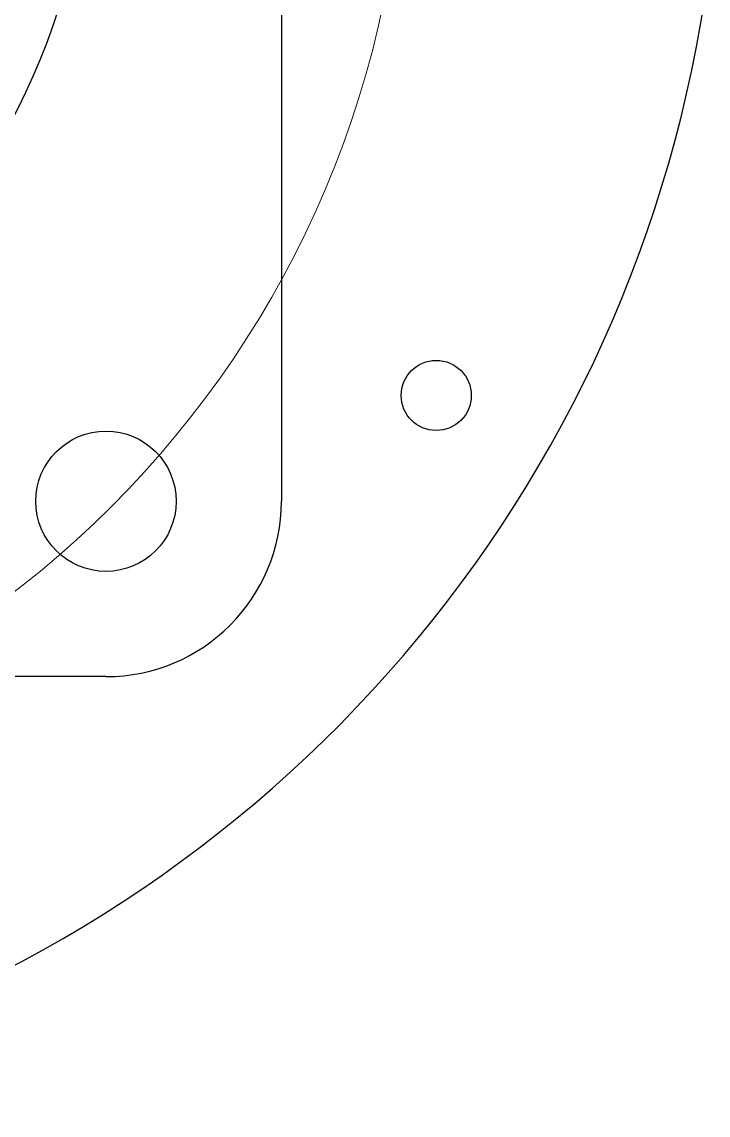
# Model space of a CAD drawing. Header units: millimetres. Extents: x 2 to 1187, y 2 to 839.
# Drawn here: x 205.5 to 234.85, y 399.38 to 446.13 of the extents above; entities that cross this region are included whole.
import ezdxf

# ---------------------------------------------------------------- set-up
doc = ezdxf.new("R2010")
doc.units = ezdxf.units.MM

msp = doc.modelspace()

# ---------------------------------------------------------------- linework, layer by layer
at = {"color": 7, "linetype": 'Continuous', "lineweight": 25}
for p, q in [((216.5979, 448.1266), (216.5979, 425.6266)), ((209.0979, 418.1266), (149.0979, 418.1266))]:
    msp.add_line(p, q, dxfattribs=at)
at = {"color": 7, "linetype": 'Continuous', "lineweight": 18}
msp.add_circle((179.0979, 455.6266), 42.7508, dxfattribs=at)
at = {"color": 7, "linetype": 'Continuous', "lineweight": 25}
for centre, radius in [((223.2202, 430.1525), 1.5), ((209.0979, 425.6266), 3)]:
    msp.add_circle(centre, radius, dxfattribs=at)
for centre, radius, start, end in [((179.0979, 455.6266), 56.25, 154.83497, 352.33774), ((179.0979, 455.6266), 29.375, 297.91007, 345.2075), ((209.0979, 425.6266), 7.5, 270, 360)]:
    msp.add_arc(centre, radius, start, end, dxfattribs=at)

doc.saveas('drawing.dxf')
